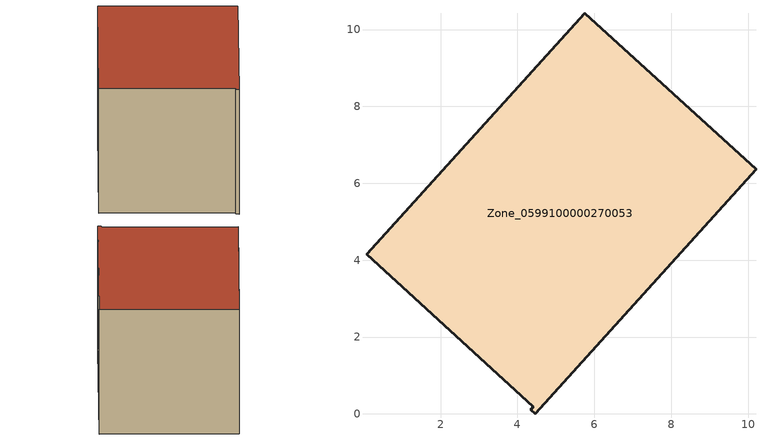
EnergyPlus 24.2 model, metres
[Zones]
Zone_0599100000270053
 floor ground (C_G): 4.41,0.19 0.07,4.15 5.75,10.43 10.21,6.36 4.46,0 4.34,0.11 z3.14
 wall outside (C_F): 4.46,0 10.21,6.36 5.75,10.43 0.07,4.15 4.41,0.19 4.34,0.11 4.46,0 z3.14:9.02
 roof outside (C_R): 4.41,0.19 4.34,0.11 4.46,0 10.21,6.36 5.75,10.43 0.07,4.15 z9.02
[BUILDING]
Pand.0599100000270053: North Axis=0; Terrain=City; Loads Convergence Tolerance Value=0.04; Temperature Convergence Tolerance Value=0.4; Solar Distribution=FullExterior; Maximum Number of Warmup Days=25; Minimum Number of Warmup Days=1
[Site:Location]
Rotterdam.The.Hague.AP_ZH_NLD Design_Conditions: Latitude=51.96; Longitude=4.45; Time Zone=1; Elevation=-4.5
[SITE:GROUNDTEMPERATURE:BUILDINGSURFACE]
18, 18, 18, 18, 18, 18, 18, 18, 18, 18, 18, 18
[MATERIAL] Thermal Absorptance=0.9; Solar Absorptance=0.7; Visible Absorptance=0.7
Name | Roughness | Thickness | Conductivity | Density | Specific Heat
G.TI.1946-1964 | MediumSmooth | 0.15 | 1 | 540 | 1210
F.TI.1946-1964 | Rough | 0.3 | 0.857143 | 1920 | 840
R.TI.1946-1964 | MediumRough | 0.2 | 0.277778 | 1500 | 1000
[CONSTRUCTION]
C_G: G.TI.1946-1964
C_F: F.TI.1946-1964
C_R: R.TI.1946-1964
[ZONE]
Zone_0599100000270053: Type=1; Multiplier=1; Ceiling Height=Autocalculate; Volume=Autocalculate; Floor Area=autocalculate; Part of Total Floor Area=Yes
[ZONEINFILTRATION:DESIGNFLOWRATE]
Infil_Zone_0599100000270053: Zone or ZoneList or Space or SpaceList=Zone_0599100000270053; Schedule=AlwaysOn; Design Flow Rate Calculation Method=Flow/Area; Flow Rate per Floor Area=0.003; Constant Term Coefficient=1; Temperature Term Coefficient=0; Velocity Term Coefficient=0; Velocity Squared Term Coefficient=0
[HVACTEMPLATE:ZONE:IDEALLOADSAIRSYSTEM]
Zone_0599100000270053: Maximum Heating Supply Air Temperature=50; Minimum Cooling Supply Air Temperature=13; Maximum Heating Supply Air Humidity Ratio=0.0156; Minimum Cooling Supply Air Humidity Ratio=0.0077; Heating Limit=NoLimit; Cooling Limit=NoLimit; Dehumidification Control Type=ConstantSensibleHeatRatio; Cooling Sensible Heat Ratio=0.7; Dehumidification Setpoint=60; Humidification Control Type=None; Humidification Setpoint=30; Outdoor Air Method=None; Outdoor Air Flow Rate per Person=0.00944; Outdoor Air Flow Rate per Zone Floor Area=0; Outdoor Air Flow Rate per Zone=0; Demand Controlled Ventilation Type=None; Outdoor Air Economizer Type=NoEconomizer; Heat Recovery Type=None; Sensible Heat Recovery Effectiveness=0.7; Latent Heat Recovery Effectiveness=0.65
[ZONECONTROL:THERMOSTAT]
ThermostatControl_Zone_0599100000270053: Zone or ZoneList=Zone_0599100000270053; Control Type Schedule=DualSetpointControlType; Control 1=Thermostat_Zone_0599100000270053; Temperature Difference Between Cutout And Setpoint=0
[THERMOSTATSETPOINT:DUALSETPOINT]
Thermostat_Zone_0599100000270053: Heating Setpoint Temperature Schedule=HeatingSetpoint_Zone_0599100000270053; Cooling Setpoint Temperature Schedule=CoolingSetpoint_Zone_0599100000270053
[SCHEDULE:COMPACT]
HeatingSetpoint_Zone_0599100000270053: Through: 12/31, For: AllDays, Until: 24:00, 21
CoolingSetpoint_Zone_0599100000270053: Through: 12/31, For: AllDays, Until: 24:00, 24
DualSetpointControlType: Through: 12/31, For: AllDays, Until: 24:00, 4
AlwaysOn: Through: 12/31, For: AllDays, Until: 24:00, 1
